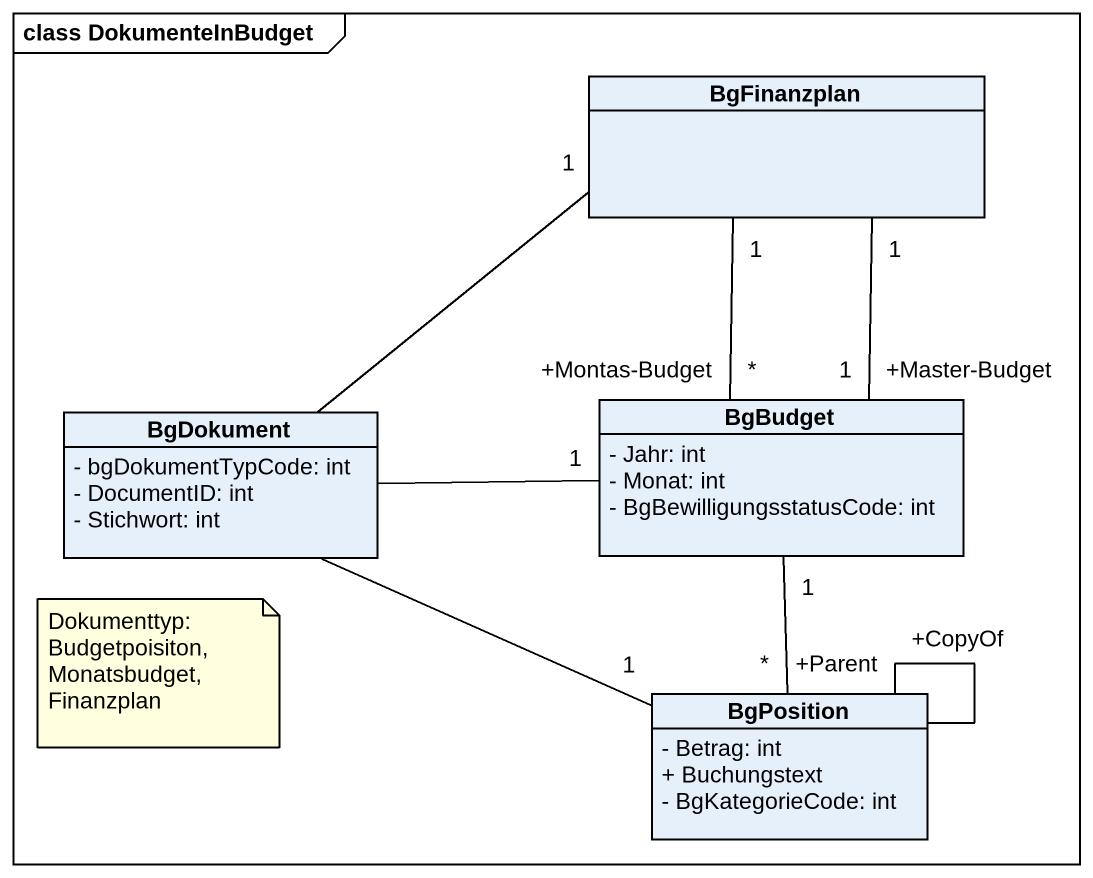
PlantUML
@startuml
mainframe class DokumenteInBudget
hide circle
hide empty members
skinparam classAttributeIconSize 0
class BgFinanzplan
class BgDokument {
  - bgDokumentTypCode: int
  - DocumentID: int
  - Stichwort: int
}
class BgBudget {
  - Jahr: int
  - Monat: int
  - BgBewilligungsstatusCode: int
}
class BgPosition {
  - Betrag: int
  + Buchungstext
  - BgKategorieCode: int
}
BgFinanzplan "1" -- "+Master-Budget\n1" BgBudget
BgFinanzplan "1" -- "+Montas-Budget\n*" BgBudget
BgDokument -right- "1" BgFinanzplan
BgDokument -right- "1" BgBudget
BgDokument -right- "1" BgPosition
BgPosition "*" -up- "1" BgBudget
BgPosition -- "+Parent" BgPosition
BgPosition -- "+CopyOf" BgPosition
note as N1
  Dokumenttyp: Budgetpoisiton, Monatsbudget, Finanzplan
end note
@enduml
